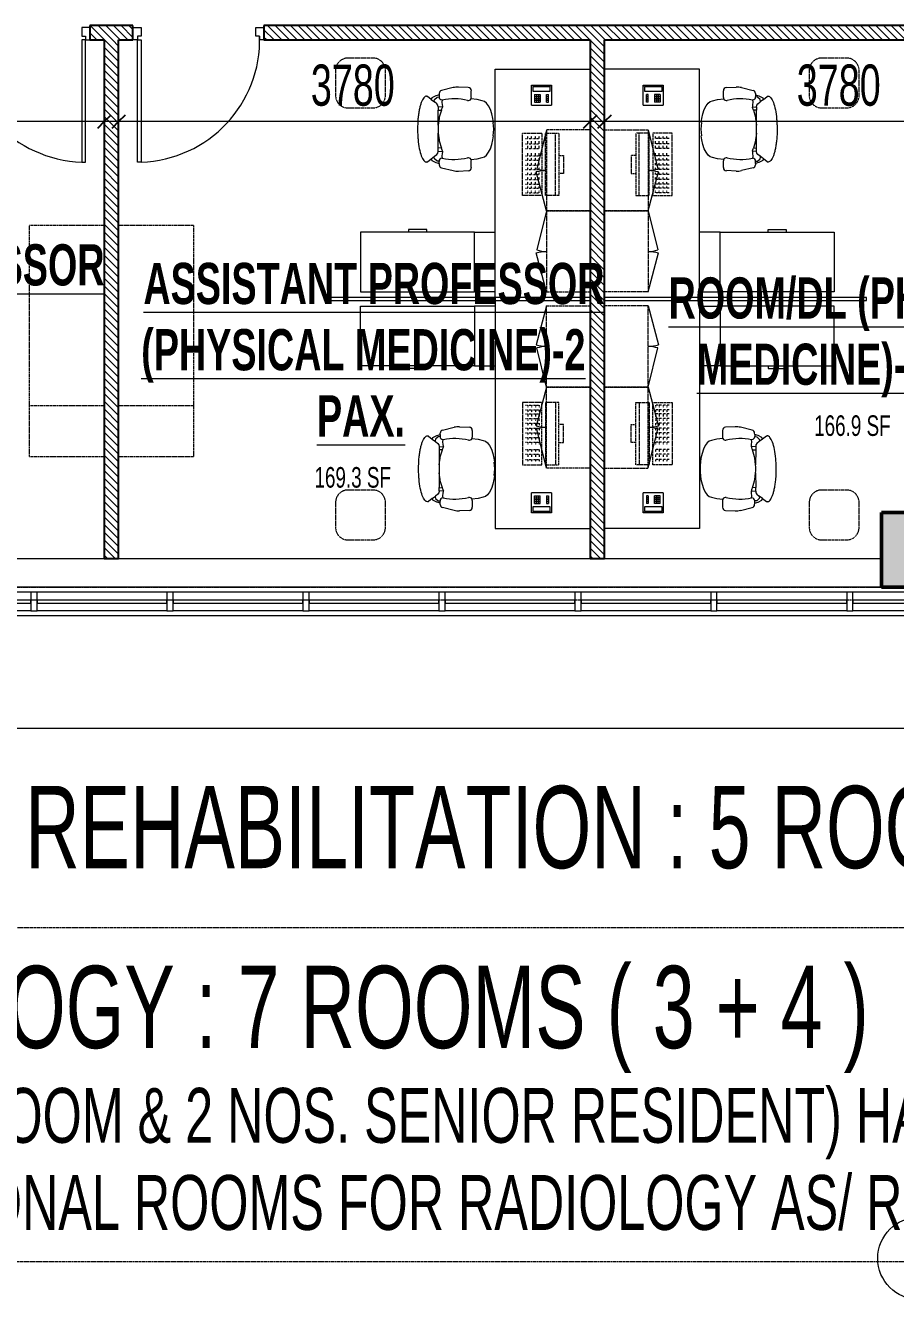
# Model space of a CAD drawing. Header units: millimetres. Extents: x -25222 to 91371, y -63339 to 20835.
# Drawn here: x 22573 to 29548, y -63101 to -52884 of the extents above; entities that cross this region are included whole.
import ezdxf

# ---------------------------------------------------------------- set-up
doc = ezdxf.new("R2010")
doc.units = ezdxf.units.MM
for name, pattern in [('Dash', [6.35, 3.175, -3.175]), ('Dash_2_', [6.35, 3.175, -3.175]), ('Grid Line', [22.225, 12.7, -3.175, 3.175, -3.175])]:
    doc.linetypes.add(name, pattern=pattern)
for name, color, linetype, lineweight in [('A-ANNO-DIMS', 211, 'Continuous', 9), ('A-ANNO-DIMS-110', 211, 'Continuous', 9), ('A-AREA-IDEN', 2, 'Continuous', 9), ('A-DETL-HDLN', 90, 'Dash_2_', 5), ('A-DOOR', 31, 'Continuous', 5), ('A-DOOR-FRAM', 31, 'Continuous', 5), ('A-GLAZ-CURT', 52, 'Continuous', 5), ('A-GLAZ-CWMG', 51, 'Continuous', 5), ('A-WALL', 113, 'Continuous', 5), ('A-WALL-PATT', 111, 'Continuous', 25), ('E-COMM', 2, 'Continuous', 5), ('G-ANNO-TEXT', 231, 'Continuous', 9), ('I-FURN', 30, 'Continuous', 5), ('Q-CASE', 31, 'Continuous', 5), ('Q-CASE-HDLN', 31, 'Dash_2_', 5), ('Q-SPCQ', 91, 'Continuous', 5), ('S-COLS', 52, 'Continuous', 5), ('S-GRID', 1, 'Continuous', 9), ('S-GRID-IDEN', 1, 'Continuous', 9)]:
    doc.layers.add(name, color=color, linetype=linetype, lineweight=lineweight)
doc.styles.add('Swis721 Cn BT_11', font='swissc.ttf', dxfattribs={"width": 0.8, "height": 440})
doc.styles.add('Swis721 Cn BT_3', font='swissc.ttf', dxfattribs={"width": 0.8, "height": 165})
doc.styles.add('Swis721 Cn BT_5', font='swissc.ttf', dxfattribs={"width": 0.8, "height": 660})
doc.styles.add('Swis721 Cn BT_9', font='swissc.ttf', dxfattribs={"width": 0.8, "height": 330})
doc.styles.add('Swis721 Cn BT_B', font='swisscb.ttf', dxfattribs={"width": 0.8, "height": 330})
doc.dimstyles.new('Diagonal_-3_mm_Swiss', dxfattribs={"dimscale": 304.8, "dimtxt": 333.106598, "dimasz": 0.360892, "dimexe": 0.360892, "dimexo": 0.541339, "dimgap": 0.072178, "dimtad": 1, "dimdec": 0, "dimzin": 0, "dimdsep": 46, "dimtxsty": 'Swis721 Cn BT_9', "dimblk1": 'OBLIQUE', "dimblk2": 'OBLIQUE', "dimsah": 1, "dimcen": 0.09, "dimdle": 0.541339, "dimazin": 0, "dimtfac": 1, "dimtdec": 4, "dimtix": 1, "dimtmove": 0, "dimatfit": 3, "dimfxl": 1, "dimtvp": 1, "dimtolj": 1, "dimtzin": 0, "dimarcsym": 2})
pattern_1 = [(315, (14219.89, -54691.457), (30.86945, 30.86945), [])]

# ---------------------------------------------------------------- blocks, each defined once
blk = doc.blocks.new('CUPBOARD_wall_mount_double_door_adj_shelves - FIJO-146 _waterproof_-3240679-4_ FOURTH FLOOR - GA PLAN')
at = {"layer": 'Q-CASE', "color": 53, "lineweight": 9}
for p, q in [((-280, 350), (33, 433)), ((370, 350), (57, 427))]:
    blk.add_line(p, q, dxfattribs=at)
for centre, radius, start, end in [((-282, 350), 325, 360, 14.7356), ((371, 336), 327, 163.7618, 177.5361)]:
    blk.add_arc(centre, radius, start, end, dxfattribs=at)
at = {"layer": 'Q-CASE-HDLN', "color": 53, "linetype": 'Dash', "lineweight": 9}
for p, q in [((370, 350), (-280, 350)), ((-280, 350), (-280, 0)), ((370, 0), (370, 350)), ((-280, 0), (370, 0))]:
    blk.add_line(p, q, dxfattribs=at)
blk = doc.blocks.new('HermanMiller_Seating_AE11_Aeron_WorkChair - Std Tlt Adj Arms FabPds Size A-408849-4_ FOURTH FLOOR - GA PLAN')
at = {"layer": 'I-FURN', "color": 53, "lineweight": 9}
for p, q in [((-4, 333), (-97, 311)), ((117, 333), (39, 337)), ((141, 255), (141, 308)), ((-180, 238), (-211, 261)), ((-175, 251), (-180, 238)), ((-180, 238), (-154, 218)), ((-144, 268), (-175, 251)), ((-156, 225), (-154, 238)), ((-154, 218), (-156, 225)), ((-154, 238), (-133, 256)), ((-135, 203), (-154, 218)), ((-133, 271), (-144, 268)), ((-117, 275), (-133, 271)), ((-133, 256), (-117, 258)), ((-116, 287), (-117, 275)), ((-117, 275), (-117, 258)), ((-92, 233), (-95, 220)), ((-95, 220), (-95, 217)), ((-95, 217), (-92, 196)), ((187, 238), (138, 243)), ((229, 228), (187, 238)), ((247, 222), (229, 228)), ((264, 208), (247, 222)), ((280, 186), (264, 208)), ((-126, 193), (-135, 203)), ((-125, 180), (-126, 193)), ((-125, 180), (-125, 151)), ((-91, 177), (-125, 180)), ((-125, 151), (-99, 153)), ((-124, 33), (-125, 151)), ((-99, 153), (-116, 95)), ((-92, 196), (-91, 183)), ((-91, 183), (-91, 177)), ((294, 158), (280, 186)), ((305, 124), (294, 158)), ((314, 86), (305, 124)), ((-117, 86), (-124, 33)), ((-116, 95), (-117, 86)), ((318, 54), (314, 86)), ((-125, -151), (-124, -33)), ((-124, -33), (-117, -86)), ((-117, -86), (-116, -95)), ((-116, -95), (-99, -153)), ((305, -124), (314, -86)), ((314, -86), (318, -54)), ((-154, -218), (-135, -203)), ((-135, -203), (-126, -193)), ((-126, -193), (-125, -180)), ((-125, -180), (-125, -151)), ((-99, -153), (-125, -151)), ((-125, -180), (-91, -177)), ((-92, -196), (-95, -217)), ((-91, -183), (-92, -196)), ((-91, -177), (-91, -183)), ((264, -208), (280, -186)), ((280, -186), (294, -158)), ((294, -158), (305, -124)), ((-211, -261), (-180, -238)), ((-180, -238), (-154, -218)), ((-180, -238), (-175, -251)), ((-175, -251), (-144, -268)), ((-156, -225), (-154, -218)), ((-154, -238), (-156, -225)), ((-133, -256), (-154, -238)), ((-144, -268), (-133, -271)), ((-117, -258), (-133, -256)), ((-133, -271), (-117, -275)), ((-117, -275), (-117, -258)), ((-117, -275), (-116, -287)), ((-95, -217), (-95, -220)), ((-95, -220), (-92, -233)), ((138, -243), (187, -238)), ((141, -308), (141, -255)), ((187, -238), (229, -228)), ((229, -228), (247, -222)), ((247, -222), (264, -208)), ((-97, -311), (-4, -333)), ((39, -337), (117, -333))]:
    blk.add_line(p, q, dxfattribs=at)
for centre, radius, start, end in [((-91, 286), 25.4, 103.3925, 178.698), ((31, 185), 152, 87.0643, 103.3925), ((116, 308), 25.4, 0, 87.0643), ((-218, 252), 11.4, 52.4809, 89.3775), ((-92, 259), 25.4, 181.636, 262.725), ((-92, 259), 25.4, 262.725, 269.798), ((2, -198), 441, 75.7341, 102.2737), ((117, 253), 23.8, 255.7341, 335.4422), ((116, 255), 25.4, 332.4862, 360), ((457, -25), 584, 159.7776, 162.2357), ((699, 0), 824, 177.709, 182.291), ((-111, 0), 432, 352.8004, 7.1996), ((457, 25), 584, 197.7643, 200.2224), ((-218, -252), 11.4, 270.6225, 307.5191), ((-92, -259), 25.4, 97.275, 178.364), ((-91, -286), 25.4, 181.302, 256.6075), ((-92, -259), 25.4, 90.202, 97.275), ((2, 198), 441, 257.7263, 284.2659), ((117, -253), 23.8, 24.5578, 104.2659), ((116, -255), 25.4, 360, 27.5138), ((31, -185), 152, 256.6075, 272.9357), ((116, -308), 25.4, 272.9357, 360)]:
    blk.add_arc(centre, radius, start, end, dxfattribs=at)
blk.add_open_spline([(-217, 264), (-221, 264), (-229, 262), (-240, 252), (-250, 236), (-260, 214), (-269, 187), (-276, 156), (-282, 120), (-288, 69), (-290, 14), (-289, -41), (-285, -95), (-277, -158), (-260, -217), (-243, -249), (-229, -262), (-221, -264), (-217, -264)], degree=3, knots=[0, 0, 0, 0, 0.05, 0.1, 0.15, 0.2, 0.25, 0.3, 0.35, 0.4, 0.5, 0.55, 0.6, 0.7, 0.8, 0.9, 0.95, 1, 1, 1, 1], dxfattribs=at)
blk = doc.blocks.new('COMPUTER_desktop - ITNE-007-373771-4_ FOURTH FLOOR - GA PLAN')
at = {"layer": 'Q-SPCQ', "color": 53, "linetype": 'Dash', "lineweight": 9}
for p, q in [((-500, 155), (0, 155)), ((-500, 0), (-500, 155)), ((-478, 131), (-478, 111)), ((-478, 111), (-458, 111)), ((-441, 131), (-441, 111)), ((-441, 111), (-421, 111)), ((-407, 131), (-407, 111)), ((-407, 111), (-387, 111)), ((-371, 131), (-371, 111)), ((-371, 111), (-351, 111)), ((-332, 131), (-332, 111)), ((-332, 111), (-312, 111)), ((-292, 131), (-292, 111)), ((-292, 111), (-272, 111)), ((-256, 131), (-256, 111)), ((-256, 111), (-236, 111)), ((-217, 131), (-217, 111)), ((-217, 111), (-197, 111)), ((-181, 131), (-181, 111)), ((-181, 111), (-161, 111)), ((-122, 131), (-122, 111)), ((-122, 111), (-102, 111)), ((-84, 131), (-84, 111)), ((-84, 111), (-64, 111)), ((-43, 131), (-43, 111)), ((-43, 111), (-23, 111)), ((0, 155), (0, 0)), ((0, 0), (-500, 0)), ((-478, 101), (-478, 81)), ((-478, 81), (-458, 81)), ((-478, 71), (-478, 51)), ((-478, 51), (-458, 51)), ((-478, 41), (-478, 21)), ((-478, 21), (-458, 21)), ((-441, 101), (-441, 81)), ((-441, 81), (-421, 81)), ((-441, 71), (-441, 51)), ((-441, 51), (-421, 51)), ((-441, 41), (-441, 21)), ((-441, 21), (-421, 21)), ((-407, 101), (-407, 81)), ((-407, 81), (-387, 81)), ((-407, 71), (-407, 51)), ((-407, 51), (-387, 51)), ((-407, 41), (-407, 21)), ((-407, 21), (-387, 21)), ((-371, 101), (-371, 81)), ((-371, 81), (-351, 81)), ((-371, 71), (-371, 51)), ((-371, 51), (-351, 51)), ((-371, 41), (-371, 21)), ((-371, 21), (-351, 21)), ((-332, 101), (-332, 81)), ((-332, 81), (-312, 81)), ((-332, 71), (-332, 51)), ((-332, 51), (-312, 51)), ((-332, 41), (-332, 21)), ((-332, 21), (-312, 21)), ((-292, 101), (-292, 81)), ((-292, 81), (-272, 81)), ((-292, 71), (-292, 51)), ((-292, 51), (-272, 51)), ((-292, 41), (-292, 21)), ((-292, 21), (-272, 21)), ((-256, 101), (-256, 81)), ((-256, 81), (-236, 81)), ((-256, 71), (-256, 51)), ((-256, 51), (-236, 51)), ((-256, 41), (-256, 21)), ((-256, 21), (-236, 21)), ((-217, 101), (-217, 81)), ((-217, 81), (-197, 81)), ((-217, 71), (-217, 51)), ((-217, 51), (-197, 51)), ((-217, 41), (-217, 21)), ((-217, 21), (-197, 21)), ((-181, 101), (-181, 81)), ((-181, 81), (-161, 81)), ((-181, 71), (-181, 51)), ((-181, 51), (-161, 51)), ((-181, 41), (-181, 21)), ((-181, 21), (-161, 21)), ((-122, 101), (-122, 81)), ((-122, 81), (-102, 81)), ((-122, 71), (-122, 51)), ((-122, 51), (-102, 51)), ((-122, 41), (-122, 21)), ((-122, 21), (-102, 21)), ((-84, 101), (-84, 81)), ((-84, 81), (-64, 81)), ((-84, 71), (-84, 51)), ((-84, 51), (-64, 51)), ((-84, 41), (-84, 21)), ((-84, 21), (-64, 21)), ((-43, 101), (-43, 81)), ((-43, 81), (-23, 81)), ((-43, 71), (-43, 51)), ((-43, 51), (-23, 51)), ((-43, 41), (-43, 21)), ((-43, 21), (-23, 21)), ((0, 0), (-500, 0)), ((-500, -138), (-500, -29)), ((-500, -29), (0, -29)), ((0, -29), (0, -138)), ((-500, -109), (0, -109)), ((0, -138), (-500, -138)), ((-323, -175), (-323, -138)), ((-179, -175), (-323, -175)), ((-179, -138), (-179, -175))]:
    blk.add_line(p, q, dxfattribs=at)
blk = doc.blocks.new('TELEPHONE_handset2 - ITNE-049-356145-4_ FOURTH FLOOR - GA PLAN')
at = {"layer": 'E-COMM', "color": 53, "lineweight": 9}
for p, q in [((-80, -80), (-80, 80)), ((-80, 80), (80, 80)), ((-70, 70), (70, 70)), ((-70, 70), (-70, 68)), ((70, 68), (-70, 68)), ((-70, 68), (-70, 33)), ((-70, 33), (70, 33)), ((-55, 5), (-10, 5)), ((-55, 5), (-55, -55)), ((-40, 5), (-40, -55)), ((-25, 5), (-25, -55)), ((-10, 5), (-10, -55)), ((40, 5), (55, 5)), ((40, -55), (40, 5)), ((55, -55), (55, 5)), ((70, 70), (70, 68)), ((70, 33), (70, 68)), ((80, 80), (80, -80)), ((-80, -80), (80, -80)), ((-55, -10), (-10, -10)), ((-55, -25), (-10, -25)), ((-55, -40), (-10, -40)), ((-55, -55), (-10, -55)), ((40, -10), (55, -10)), ((40, -25), (55, -25)), ((40, -40), (55, -40)), ((40, -55), (55, -55))]:
    blk.add_line(p, q, dxfattribs=at)
blk = doc.blocks.new('STOOL_adj_mobile - FQBS-052-373576-4_ FOURTH FLOOR - GA PLAN')
at = {"layer": 'I-FURN', "color": 53, "linetype": 'Dash', "lineweight": 9}
for p, q in [((-150, -90), (-350, -90)), ((-450, -190), (-450, -390)), ((-50, -390), (-50, -190)), ((-350, -490), (-150, -490))]:
    blk.add_line(p, q, dxfattribs=at)
for centre, start, end in [((-350, -190), 90, 180), ((-150, -190), 360, 90), ((-350, -390), 180, 270), ((-150, -390), 270, 0)]:
    blk.add_arc(centre, 100, start, end, dxfattribs=at)
blk = doc.blocks.new('Steelcase_Studio_HeightAdjustableDesk_SlimLeg - 72W-V86-4_ FOURTH FLOOR - GA PLAN')
at = {"layer": 'I-FURN', "color": 53, "lineweight": 9}
for p, q in [((0, 0), (0, 762)), ((1828.8, 0), (0, 0))]:
    blk.add_line(p, q, dxfattribs=at)
blk = doc.blocks.new('Steelcase - Currency Enhanced - Lateral File - 1H - 18_875D x 36W-V34-4_ FOURTH FLOOR - GA PLAN')
at = {"layer": 'I-FURN', "color": 53, "lineweight": 9}
for p, q in [((0, 479), (165, 479)), ((0, 0), (0, 479)), ((165, 0), (0, 0))]:
    blk.add_line(p, q, dxfattribs=at)
blk = doc.blocks.new('Steelcase - Currency Enhanced - Lateral File - 1H - 18_875D x 36W-V35-4_ FOURTH FLOOR - GA PLAN')
at = {"layer": 'I-FURN', "color": 53, "lineweight": 9}
for p, q in [((914, 0), (0, 0)), ((0, 0), (0, -479)), ((914, -479), (914, 0)), ((0, -479), (914, -479)), ((384, -479), (384, -499)), ((384, -499), (530, -499)), ((530, -499), (530, -479))]:
    blk.add_line(p, q, dxfattribs=at)
blk = doc.blocks.new('CUPBOARD_wall_mount_double_door_adj_shelves - FIJO-146 _waterproof_-3240680-4_ FOURTH FLOOR - GA PLAN')
at = {"layer": 'Q-CASE', "color": 53, "lineweight": 9}
for p, q in [((-280, -350), (33, -433)), ((370, -350), (57, -427))]:
    blk.add_line(p, q, dxfattribs=at)
for centre, radius, start, end in [((-282, -350), 325, 345.2644, 0), ((371, -336), 327, 182.4639, 196.2382)]:
    blk.add_arc(centre, radius, start, end, dxfattribs=at)
at = {"layer": 'Q-CASE-HDLN', "color": 53, "linetype": 'Dash', "lineweight": 9}
for p, q in [((-280, -350), (-280, 0)), ((-280, 0), (370, 0)), ((370, 0), (370, -350)), ((370, -350), (-280, -350))]:
    blk.add_line(p, q, dxfattribs=at)
blk = doc.blocks.new('HermanMiller_Seating_AE11_Aeron_WorkChair - Std Tlt Adj Arms FabPds Size A-438281-4_ FOURTH FLOOR - GA PLAN')
at = {"layer": 'I-FURN', "color": 53, "lineweight": 9}
for p, q in [((-97, 311), (-4, 333)), ((39, 337), (117, 333)), ((141, 308), (141, 255)), ((-211, 261), (-180, 238)), ((-180, 238), (-175, 251)), ((-180, 238), (-154, 218)), ((-175, 251), (-144, 268)), ((-154, 238), (-156, 225)), ((-156, 225), (-154, 218)), ((-133, 256), (-154, 238)), ((-154, 218), (-135, 203)), ((-144, 268), (-133, 271)), ((-133, 271), (-117, 275)), ((-117, 258), (-133, 256)), ((-117, 275), (-116, 287)), ((-117, 275), (-117, 258)), ((-95, 220), (-92, 233)), ((-95, 217), (-95, 220)), ((-92, 196), (-95, 217)), ((138, 243), (187, 238)), ((187, 238), (229, 228)), ((229, 228), (247, 222)), ((247, 222), (264, 208)), ((264, 208), (280, 186)), ((-135, 203), (-126, 193)), ((-126, 193), (-125, 180)), ((-125, 180), (-125, 151)), ((-125, 180), (-91, 177)), ((-99, 153), (-125, 151)), ((-125, 151), (-124, 33)), ((-116, 95), (-99, 153)), ((-91, 183), (-92, 196)), ((-91, 177), (-91, 183)), ((280, 186), (294, 158)), ((294, 158), (305, 124)), ((305, 124), (314, 86)), ((-124, 33), (-117, 86)), ((-117, 86), (-116, 95)), ((314, 86), (318, 54)), ((-124, -33), (-125, -151)), ((-117, -86), (-124, -33)), ((-116, -95), (-117, -86)), ((-99, -153), (-116, -95)), ((314, -86), (305, -124)), ((318, -54), (314, -86)), ((-135, -203), (-154, -218)), ((-126, -193), (-135, -203)), ((-125, -180), (-126, -193)), ((-125, -180), (-125, -151)), ((-125, -151), (-99, -153)), ((-91, -177), (-125, -180)), ((-95, -217), (-92, -196)), ((-92, -196), (-91, -183)), ((-91, -183), (-91, -177)), ((280, -186), (264, -208)), ((294, -158), (280, -186)), ((305, -124), (294, -158)), ((-180, -238), (-211, -261)), ((-180, -238), (-154, -218)), ((-175, -251), (-180, -238)), ((-144, -268), (-175, -251)), ((-154, -218), (-156, -225)), ((-156, -225), (-154, -238)), ((-154, -238), (-133, -256)), ((-133, -271), (-144, -268)), ((-133, -256), (-117, -258)), ((-117, -275), (-133, -271)), ((-117, -275), (-117, -258)), ((-116, -287), (-117, -275)), ((-95, -220), (-95, -217)), ((-92, -233), (-95, -220)), ((187, -238), (138, -243)), ((141, -255), (141, -308)), ((229, -228), (187, -238)), ((247, -222), (229, -228)), ((264, -208), (247, -222)), ((-4, -333), (-97, -311)), ((117, -333), (39, -337))]:
    blk.add_line(p, q, dxfattribs=at)
for centre, radius, start, end in [((-91, 286), 25.4, 103.3925, 178.698), ((31, 185), 152, 87.0643, 103.3925), ((116, 308), 25.4, 0, 87.0643), ((-218, 252), 11.4, 52.4809, 89.3775), ((-92, 259), 25.4, 181.636, 262.725), ((-92, 259), 25.4, 262.725, 269.798), ((2, -198), 441, 75.7341, 102.2737), ((117, 253), 23.8, 255.7341, 335.4422), ((116, 255), 25.4, 332.4862, 0), ((457, -25), 584, 159.7776, 162.2357), ((699, 0), 824, 177.709, 182.291), ((-111, 0), 432, 352.8004, 7.1996), ((457, 25), 584, 197.7643, 200.2224), ((-218, -252), 11.4, 270.6225, 307.5191), ((-92, -259), 25.4, 97.275, 178.364), ((-91, -286), 25.4, 181.302, 256.6075), ((-92, -259), 25.4, 90.202, 97.275), ((2, 198), 441, 257.7263, 284.2659), ((117, -253), 23.8, 24.5578, 104.2659), ((116, -255), 25.4, 0, 27.5138), ((31, -185), 152, 256.6075, 272.9357), ((116, -308), 25.4, 272.9357, 0)]:
    blk.add_arc(centre, radius, start, end, dxfattribs=at)
blk.add_open_spline([(-217, -264), (-221, -264), (-229, -262), (-243, -249), (-260, -217), (-277, -158), (-285, -95), (-289, -41), (-290, 14), (-288, 69), (-282, 120), (-276, 156), (-269, 187), (-260, 214), (-250, 236), (-240, 252), (-229, 262), (-221, 264), (-217, 264)], degree=3, knots=[-1, -1, -1, -1, -0.95, -0.9, -0.8, -0.7, -0.6, -0.55, -0.5, -0.4, -0.35, -0.3, -0.25, -0.2, -0.15, -0.1, -0.05, 0, 0, 0, 0], dxfattribs=at)
blk = doc.blocks.new('COMPUTER_desktop - ITNE-007-356155-4_ FOURTH FLOOR - GA PLAN')
at = {"layer": 'Q-SPCQ', "color": 53, "linetype": 'Dash', "lineweight": 9}
for p, q in [((-500, 138), (-500, 29)), ((0, 138), (-500, 138)), ((-500, 109), (0, 109)), ((-323, 175), (-323, 138)), ((-179, 175), (-323, 175)), ((-179, 138), (-179, 175)), ((0, 29), (0, 138)), ((-500, 29), (0, 29)), ((0, 0), (-500, 0)), ((-500, 0), (-500, -155)), ((0, 0), (-500, 0)), ((0, -155), (0, 0)), ((-478, -41), (-478, -21)), ((-478, -21), (-458, -21)), ((-478, -71), (-478, -51)), ((-478, -51), (-458, -51)), ((-478, -101), (-478, -81)), ((-478, -81), (-458, -81)), ((-441, -41), (-441, -21)), ((-441, -21), (-421, -21)), ((-441, -71), (-441, -51)), ((-441, -51), (-421, -51)), ((-441, -101), (-441, -81)), ((-441, -81), (-421, -81)), ((-407, -41), (-407, -21)), ((-407, -21), (-387, -21)), ((-407, -71), (-407, -51)), ((-407, -51), (-387, -51)), ((-407, -101), (-407, -81)), ((-407, -81), (-387, -81)), ((-371, -41), (-371, -21)), ((-371, -21), (-351, -21)), ((-371, -71), (-371, -51)), ((-371, -51), (-351, -51)), ((-371, -101), (-371, -81)), ((-371, -81), (-351, -81)), ((-332, -41), (-332, -21)), ((-332, -21), (-312, -21)), ((-332, -71), (-332, -51)), ((-332, -51), (-312, -51)), ((-332, -101), (-332, -81)), ((-332, -81), (-312, -81)), ((-292, -41), (-292, -21)), ((-292, -21), (-272, -21)), ((-292, -71), (-292, -51)), ((-292, -51), (-272, -51)), ((-292, -101), (-292, -81)), ((-292, -81), (-272, -81)), ((-256, -41), (-256, -21)), ((-256, -21), (-236, -21)), ((-256, -71), (-256, -51)), ((-256, -51), (-236, -51)), ((-256, -101), (-256, -81)), ((-256, -81), (-236, -81)), ((-217, -41), (-217, -21)), ((-217, -21), (-197, -21)), ((-217, -71), (-217, -51)), ((-217, -51), (-197, -51)), ((-217, -101), (-217, -81)), ((-217, -81), (-197, -81)), ((-181, -41), (-181, -21)), ((-181, -21), (-161, -21)), ((-181, -71), (-181, -51)), ((-181, -51), (-161, -51)), ((-181, -101), (-181, -81)), ((-181, -81), (-161, -81)), ((-122, -41), (-122, -21)), ((-122, -21), (-102, -21)), ((-122, -71), (-122, -51)), ((-122, -51), (-102, -51)), ((-122, -101), (-122, -81)), ((-122, -81), (-102, -81)), ((-84, -41), (-84, -21)), ((-84, -21), (-64, -21)), ((-84, -71), (-84, -51)), ((-84, -51), (-64, -51)), ((-84, -101), (-84, -81)), ((-84, -81), (-64, -81)), ((-43, -41), (-43, -21)), ((-43, -21), (-23, -21)), ((-43, -71), (-43, -51)), ((-43, -51), (-23, -51)), ((-43, -101), (-43, -81)), ((-43, -81), (-23, -81)), ((-500, -155), (0, -155)), ((-478, -131), (-478, -111)), ((-478, -111), (-458, -111)), ((-441, -131), (-441, -111)), ((-441, -111), (-421, -111)), ((-407, -131), (-407, -111)), ((-407, -111), (-387, -111)), ((-371, -131), (-371, -111)), ((-371, -111), (-351, -111)), ((-332, -131), (-332, -111)), ((-332, -111), (-312, -111)), ((-292, -131), (-292, -111)), ((-292, -111), (-272, -111)), ((-256, -131), (-256, -111)), ((-256, -111), (-236, -111)), ((-217, -131), (-217, -111)), ((-217, -111), (-197, -111)), ((-181, -131), (-181, -111)), ((-181, -111), (-161, -111)), ((-122, -131), (-122, -111)), ((-122, -111), (-102, -111)), ((-84, -131), (-84, -111)), ((-84, -111), (-64, -111)), ((-43, -131), (-43, -111)), ((-43, -111), (-23, -111))]:
    blk.add_line(p, q, dxfattribs=at)
blk = doc.blocks.new('TELEPHONE_handset2 - ITNE-049-373772-4_ FOURTH FLOOR - GA PLAN')
at = {"layer": 'E-COMM', "color": 53, "lineweight": 9}
for p, q in [((-80, -80), (-80, 80)), ((80, 80), (-80, 80)), ((-55, 55), (-10, 55)), ((-55, -5), (-55, 55)), ((-55, 40), (-10, 40)), ((-55, 25), (-10, 25)), ((-55, 10), (-10, 10)), ((-40, -5), (-40, 55)), ((-25, -5), (-25, 55)), ((-10, -5), (-10, 55)), ((40, 55), (55, 55)), ((40, 55), (40, -5)), ((40, 40), (55, 40)), ((40, 25), (55, 25)), ((40, 10), (55, 10)), ((55, 55), (55, -5)), ((80, 80), (80, -80)), ((80, -80), (-80, -80)), ((-70, -33), (-70, -68)), ((70, -33), (-70, -33)), ((-70, -68), (70, -68)), ((-70, -68), (-70, -70)), ((70, -70), (-70, -70)), ((-55, -5), (-10, -5)), ((40, -5), (55, -5)), ((70, -68), (70, -33)), ((70, -68), (70, -70))]:
    blk.add_line(p, q, dxfattribs=at)
blk = doc.blocks.new('STOOL_adj_mobile - FQBS-052-356158-4_ FOURTH FLOOR - GA PLAN')
at = {"layer": 'I-FURN', "color": 53, "linetype": 'Dash', "lineweight": 9}
for p, q in [((-150, 490), (-350, 490)), ((-450, 390), (-450, 190)), ((-50, 190), (-50, 390)), ((-350, 90), (-150, 90))]:
    blk.add_line(p, q, dxfattribs=at)
for centre, start, end in [((-350, 390), 90, 180), ((-150, 390), 360, 90), ((-350, 190), 180, 270), ((-150, 190), 270, 360)]:
    blk.add_arc(centre, 100, start, end, dxfattribs=at)
blk = doc.blocks.new('Steelcase_Studio_HeightAdjustableDesk_SlimLeg - 72W-V87-4_ FOURTH FLOOR - GA PLAN')
at = {"layer": 'I-FURN', "color": 53, "lineweight": 9}
for p, q in [((1828.8, 0), (0, 0)), ((0, 0), (0, -762))]:
    blk.add_line(p, q, dxfattribs=at)
blk = doc.blocks.new('Steelcase - Currency Enhanced - Lateral File - 1H - 18_875D x 36W-1866441-4_ FOURTH FLOOR - GA PLAN')
at = {"layer": 'I-FURN', "color": 53, "lineweight": 9}
for p, q in [((165, 0), (0, 0)), ((0, 0), (0, -479)), ((0, -479), (165, -479))]:
    blk.add_line(p, q, dxfattribs=at)
blk = doc.blocks.new('Steelcase - Currency Enhanced - Lateral File - 1H - 18_875D x 36W-1866442-4_ FOURTH FLOOR - GA PLAN')
at = {"layer": 'I-FURN', "color": 53, "lineweight": 9}
for p, q in [((0, 479), (914, 479)), ((0, 0), (0, 479)), ((384, 499), (530, 499)), ((384, 479), (384, 499)), ((530, 499), (530, 479)), ((914, 479), (914, 0)), ((914, 0), (0, 0))]:
    blk.add_line(p, q, dxfattribs=at)
blk = doc.blocks.new('System Panel - Glazed-2780856-4_ FOURTH FLOOR - GA PLAN')
at = {"layer": 'A-GLAZ-CURT', "color": 10, "lineweight": 9}
for p, q in [((1050, 44.45), (-1050, 44.45)), ((-1050, 44.45), (-1050, 19.05)), ((-1050, 19.05), (1050, 19.05)), ((1050, 19.05), (1050, 44.45))]:
    blk.add_line(p, q, dxfattribs=at)
blk = doc.blocks.new('System Panel - Glazed-2781100-4_ FOURTH FLOOR - GA PLAN')
at = {"layer": 'A-GLAZ-CURT', "color": 10, "lineweight": 9}
for p, q in [((1050, -19.05), (-1050, -19.05)), ((-1050, -19.05), (-1050, -44.45)), ((-1050, -44.45), (1050, -44.45)), ((1050, -44.45), (1050, -19.05))]:
    blk.add_line(p, q, dxfattribs=at)
blk = doc.blocks.new('COUCH_examination_mobile2 - MMBE-023-373574-4_ FOURTH FLOOR - GA PLAN')
at = {"layer": 'I-FURN', "color": 53, "linetype": 'Dash', "lineweight": 9}
for p, q in [((100, 1310), (-500, 1310)), ((100, 1310), (100, 1260)), ((100, 1260), (100, -90)), ((100, -90), (100, -135)), ((100, -134), (-500, -134)), ((100, -134), (100, -153)), ((100, -153), (100, -435)), ((100, -435), (100, -501)), ((100, -501), (100, -540)), ((-500, -540), (100, -540))]:
    blk.add_line(p, q, dxfattribs=at)
blk = doc.blocks.new('COUCH_examination_mobile2 - MMBE-023-V32-4_ FOURTH FLOOR - GA PLAN')
at = {"layer": 'I-FURN', "color": 53, "linetype": 'Dash', "lineweight": 9}
for p, q in [((100, 540), (-500, 540)), ((100, 540), (100, 501)), ((100, 501), (100, 435)), ((100, 435), (100, 153)), ((-500, 134), (100, 134)), ((100, 153), (100, 134)), ((100, 135), (100, 90)), ((100, 90), (100, -1260)), ((-500, -1310), (100, -1310)), ((100, -1260), (100, -1310))]:
    blk.add_line(p, q, dxfattribs=at)
blk = doc.blocks.new('MM-HOSPITAL A_B BLOCK 2022_05_19_Interiors_rvt-1-4_ FOURTH FLOOR - GA PLAN')
at = {"color": 53, "lineweight": 9}
for name, p, rotation in [('STOOL_adj_mobile - FQBS-052-373576-4_ FOURTH FLOOR - GA PLAN', (25009, -53635), 180), ('Steelcase_Studio_HeightAdjustableDesk_SlimLeg - 72W-V86-4_ FOURTH FLOOR - GA PLAN', (26338, -53235), 269.9999999999995), ('Steelcase_Studio_HeightAdjustableDesk_SlimLeg - 72W-V87-4_ FOURTH FLOOR - GA PLAN', (27977, -53235), 270.0000000000002), ('TELEPHONE_handset2 - ITNE-049-373772-4_ FOURTH FLOOR - GA PLAN', (27606, -53443), 180), ('HermanMiller_Seating_AE11_Aeron_WorkChair - Std Tlt Adj Arms FabPds Size A-438281-4_ FOURTH FLOOR - GA PLAN', (28309, -53715), 180), ('CUPBOARD_wall_mount_double_door_adj_shelves - FIJO-146 _waterproof_-3240679-4_ FOURTH FLOOR - GA PLAN', (27100, -54091), 90.0000000000001), ('CUPBOARD_wall_mount_double_door_adj_shelves - FIJO-146 _waterproof_-3240680-4_ FOURTH FLOOR - GA PLAN', (27215, -54091), 89.99999999999972), ('COMPUTER_desktop - ITNE-007-373771-4_ FOURTH FLOOR - GA PLAN', (26712, -53748), 89.99999999999878), ('COMPUTER_desktop - ITNE-007-356155-4_ FOURTH FLOOR - GA PLAN', (27603, -53748), 90.00000000000105), ('CUPBOARD_wall_mount_double_door_adj_shelves - FIJO-146 _waterproof_-3240679-4_ FOURTH FLOOR - GA PLAN', (27100, -54741), 90.0000000000001), ('CUPBOARD_wall_mount_double_door_adj_shelves - FIJO-146 _waterproof_-3240680-4_ FOURTH FLOOR - GA PLAN', (27215, -54741), 89.99999999999972), ('COUCH_examination_mobile2 - MMBE-023-V32-4_ FOURTH FLOOR - GA PLAN', (22705, -55799), 180), ('Steelcase - Currency Enhanced - Lateral File - 1H - 18_875D x 36W-V35-4_ FOURTH FLOOR - GA PLAN', (26174, -55019), 180), ('Steelcase - Currency Enhanced - Lateral File - 1H - 18_875D x 36W-1866441-4_ FOURTH FLOOR - GA PLAN', (28142, -55019), 180), ('System Panel - Glazed-2781100-4_ FOURTH FLOOR - GA PLAN', (26050, -55109), 180), ('Steelcase - Currency Enhanced - Lateral File - 1H - 18_875D x 36W-1866442-4_ FOURTH FLOOR - GA PLAN', (26174, -55135), 180), ('Steelcase_Studio_HeightAdjustableDesk_SlimLeg - 72W-V87-4_ FOURTH FLOOR - GA PLAN', (26338, -56918), 89.99999999999847), ('CUPBOARD_wall_mount_double_door_adj_shelves - FIJO-146 _waterproof_-3240680-4_ FOURTH FLOOR - GA PLAN', (27100, -55413), 269.999999999998), ('Steelcase_Studio_HeightAdjustableDesk_SlimLeg - 72W-V86-4_ FOURTH FLOOR - GA PLAN', (27977, -56918), 90.00000000000136), ('CUPBOARD_wall_mount_double_door_adj_shelves - FIJO-146 _waterproof_-3240679-4_ FOURTH FLOOR - GA PLAN', (27215, -55413), 270.0000000000019), ('Steelcase - Currency Enhanced - Lateral File - 1H - 18_875D x 36W-V34-4_ FOURTH FLOOR - GA PLAN', (28142, -55135), 180), ('CUPBOARD_wall_mount_double_door_adj_shelves - FIJO-146 _waterproof_-3240680-4_ FOURTH FLOOR - GA PLAN', (27100, -56063), 269.999999999998), ('CUPBOARD_wall_mount_double_door_adj_shelves - FIJO-146 _waterproof_-3240679-4_ FOURTH FLOOR - GA PLAN', (27215, -56063), 270.0000000000019), ('COMPUTER_desktop - ITNE-007-356155-4_ FOURTH FLOOR - GA PLAN', (26712, -56406), 269.9999999999993), ('COMPUTER_desktop - ITNE-007-373771-4_ FOURTH FLOOR - GA PLAN', (27603, -56406), 270.0000000000006), ('HermanMiller_Seating_AE11_Aeron_WorkChair - Std Tlt Adj Arms FabPds Size A-408849-4_ FOURTH FLOOR - GA PLAN', (28302, -56439), 180), ('STOOL_adj_mobile - FQBS-052-356158-4_ FOURTH FLOOR - GA PLAN', (25009, -56519), 180), ('TELEPHONE_handset2 - ITNE-049-356145-4_ FOURTH FLOOR - GA PLAN', (27606, -56711), 180)]:
    blk.add_blockref(name, p, dxfattribs=dict(at, rotation=rotation))
for name, p in [('STOOL_adj_mobile - FQBS-052-356158-4_ FOURTH FLOOR - GA PLAN', (29306, -53635)), ('HermanMiller_Seating_AE11_Aeron_WorkChair - Std Tlt Adj Arms FabPds Size A-408849-4_ FOURTH FLOOR - GA PLAN', (26006, -53715)), ('TELEPHONE_handset2 - ITNE-049-356145-4_ FOURTH FLOOR - GA PLAN', (26710, -53443)), ('COUCH_examination_mobile2 - MMBE-023-373574-4_ FOURTH FLOOR - GA PLAN', (23820, -55799)), ('Steelcase - Currency Enhanced - Lateral File - 1H - 18_875D x 36W-V34-4_ FOURTH FLOOR - GA PLAN', (26174, -55019)), ('Steelcase - Currency Enhanced - Lateral File - 1H - 18_875D x 36W-1866442-4_ FOURTH FLOOR - GA PLAN', (28142, -55019)), ('System Panel - Glazed-2780856-4_ FOURTH FLOOR - GA PLAN', (28265, -55109)), ('Steelcase - Currency Enhanced - Lateral File - 1H - 18_875D x 36W-1866441-4_ FOURTH FLOOR - GA PLAN', (26174, -55135)), ('Steelcase - Currency Enhanced - Lateral File - 1H - 18_875D x 36W-V35-4_ FOURTH FLOOR - GA PLAN', (28142, -55135)), ('HermanMiller_Seating_AE11_Aeron_WorkChair - Std Tlt Adj Arms FabPds Size A-438281-4_ FOURTH FLOOR - GA PLAN', (26014, -56439)), ('TELEPHONE_handset2 - ITNE-049-373772-4_ FOURTH FLOOR - GA PLAN', (26710, -56711)), ('STOOL_adj_mobile - FQBS-052-373576-4_ FOURTH FLOOR - GA PLAN', (29306, -56519))]:
    blk.add_blockref(name, p, dxfattribs=at)
blk = doc.blocks.new('DC_SglFl-W-Int - D _1_05-7333344-4_ FOURTH FLOOR - GA PLAN')
at = {"layer": 'A-DOOR'}
for p, q in [((460, 57.5), (460, 1037.5)), ((460, 1037.5), (490, 1037.5)), ((490, 1037.5), (490, 57.5)), ((490, 57.5), (460, 57.5))]:
    blk.add_line(p, q, dxfattribs=at)
blk.add_arc((490, 57.5), 980.5, 91.7534, 181.7534, dxfattribs=at)
at = {"layer": 'A-DOOR-FRAM'}
for p, q in [((-525, -42.5), (-525, 57.5)), ((-525, 57.5), (-490, 57.5)), ((-490, 27.5), (-490, 57.5)), ((-490, 27.5), (-460, 27.5)), ((-460, 27.5), (-460, -42.5)), ((460, 27.5), (490, 27.5)), ((460, -42.5), (460, 27.5)), ((490, 57.5), (525, 57.5)), ((490, 27.5), (490, 57.5)), ((525, 57.5), (525, -42.5)), ((-460, -42.5), (-525, -42.5)), ((525, -42.5), (460, -42.5))]:
    blk.add_line(p, q, dxfattribs=at)
blk = doc.blocks.new('DC_SglFl-W-Int - D _1_05-7333192-4_ FOURTH FLOOR - GA PLAN')
at = {"layer": 'A-DOOR'}
for p, q in [((460, -57.5), (460, -1037.5)), ((490, -57.5), (460, -57.5)), ((490, -1037.5), (490, -57.5)), ((460, -1037.5), (490, -1037.5))]:
    blk.add_line(p, q, dxfattribs=at)
blk.add_arc((490, -57.5), 980.5, 178.2466, 268.2466, dxfattribs=at)
at = {"layer": 'A-DOOR-FRAM'}
for p, q in [((-525, 42.5), (-525, -57.5)), ((-460, 42.5), (-525, 42.5)), ((-460, -27.5), (-460, 42.5)), ((460, 42.5), (460, -27.5)), ((525, 42.5), (460, 42.5)), ((525, -57.5), (525, 42.5)), ((-525, -57.5), (-490, -57.5)), ((-490, -27.5), (-460, -27.5)), ((-490, -27.5), (-490, -57.5)), ((460, -27.5), (490, -27.5)), ((490, -27.5), (490, -57.5)), ((490, -57.5), (525, -57.5))]:
    blk.add_line(p, q, dxfattribs=at)
blk = doc.blocks.new('System Panel - Glazed-11328794-4_ FOURTH FLOOR - GA PLAN')
at = {"layer": 'A-GLAZ-CURT'}
for p, q in [((520, 12.5), (-520, 12.5)), ((-520, 12.5), (-520, -12.5)), ((520, -12.5), (520, 12.5)), ((-520, -12.5), (520, -12.5))]:
    blk.add_line(p, q, dxfattribs=at)
blk = doc.blocks.new('Rectangular Mullion - 50 x 150mm-9824124-4_ FOURTH FLOOR - GA PLAN')
at = {"layer": 'A-GLAZ-CWMG'}
for p, q in [((7708, 14801), (8748, 14801)), ((7708, 14651), (8748, 14651))]:
    blk.add_line(p, q, dxfattribs=at)
blk = doc.blocks.new('Rectangular Mullion - 50 x 150mm-11328792-4_ FOURTH FLOOR - GA PLAN')
at = {"layer": 'A-GLAZ-CWMG'}
for p, q in [((-25, 75), (25, 75)), ((-25, -75), (-25, 75)), ((25, 75), (25, -75)), ((25, -75), (-25, -75))]:
    blk.add_line(p, q, dxfattribs=at)
blk = doc.blocks.new('Walls 7 - Walls 4-11305199-4_ FOURTH FLOOR - GA PLAN')
at = {"layer": 'A-WALL'}
for p, q in [((58519, 18925), (58519, 43795)), ((57619, 43295), (57619, 19425))]:
    blk.add_line(p, q, dxfattribs=at)
blk = doc.blocks.new('Grid - M_Grid Head - Circle 2-3337206-4_ FOURTH FLOOR - GA PLAN')
at = {"layer": 'S-GRID-IDEN'}
blk.add_circle((0, 0), 3, dxfattribs=at)
blk = doc.blocks.new('DIMBLOCK139-4_ FOURTH FLOOR - GA PLAN')
at = {"layer": 'A-ANNO-DIMS-110', "transparency": 16777216}
for p, q in [((19425, -53568), (19425, -53765)), ((19425, -53655), (19425, -53568)), ((23205, -53568), (23205, -53765)), ((23205, -53655), (23205, -53568)), ((23370, -53655), (19260, -53655))]:
    blk.add_line(p, q, dxfattribs=at)
at = {"layer": 'A-ANNO-DIMS-110', "lineweight": 25, "transparency": 16777216}
for p, q in [((19425, -53655), (19480, -53600)), ((23205, -53655), (23260, -53600)), ((19425, -53655), (19370, -53710)), ((23205, -53655), (23150, -53710))]:
    blk.add_line(p, q, dxfattribs=at)
at = {"layer": 'A-ANNO-DIMS-110', "color": 0, "transparency": 16777216, "insert": (20966, -53197), "char_height": 330, "width": 837.53, "attachment_point": 1, "line_spacing_factor": 0.961347, "style": 'Swis721 Cn BT_9'}
blk.add_mtext('3780', dxfattribs=at)
blk = doc.blocks.new('_Oblique')
at = {"color": 0, "linetype": 'ByBlock', "lineweight": -2}
blk.add_line((-0.5, -0.5), (0.5, 0.5), dxfattribs=at)
blk = doc.blocks.new('DIMBLOCK140-4_ FOURTH FLOOR - GA PLAN')
at = {"layer": 'A-ANNO-DIMS-110', "transparency": 16777216}
for p, q in [((23320, -53568), (23320, -53765)), ((23320, -53655), (23320, -53568)), ((27100, -53568), (27100, -53765)), ((27100, -53655), (27100, -53568)), ((27265, -53655), (23155, -53655))]:
    blk.add_line(p, q, dxfattribs=at)
at = {"layer": 'A-ANNO-DIMS-110', "lineweight": 25, "transparency": 16777216}
for p, q in [((23320, -53655), (23375, -53600)), ((27100, -53655), (27155, -53600)), ((23320, -53655), (23265, -53710)), ((27100, -53655), (27045, -53710))]:
    blk.add_line(p, q, dxfattribs=at)
at = {"layer": 'A-ANNO-DIMS-110', "color": 0, "transparency": 16777216, "insert": (24861, -53197), "char_height": 330, "width": 837.53, "attachment_point": 1, "line_spacing_factor": 0.961347, "style": 'Swis721 Cn BT_9'}
blk.add_mtext('3780', dxfattribs=at)
blk = doc.blocks.new('DIMBLOCK141-4_ FOURTH FLOOR - GA PLAN')
at = {"layer": 'A-ANNO-DIMS-110', "transparency": 16777216}
for p, q in [((27215, -53568), (27215, -53765)), ((27215, -53655), (27215, -53568)), ((30995, -53568), (30995, -53765)), ((30995, -53655), (30995, -53568)), ((31160, -53655), (27050, -53655))]:
    blk.add_line(p, q, dxfattribs=at)
at = {"layer": 'A-ANNO-DIMS-110', "lineweight": 25, "transparency": 16777216}
for p, q in [((27215, -53655), (27270, -53600)), ((30995, -53655), (31050, -53600)), ((27215, -53655), (27160, -53710)), ((30995, -53655), (30940, -53710))]:
    blk.add_line(p, q, dxfattribs=at)
at = {"layer": 'A-ANNO-DIMS-110', "color": 0, "transparency": 16777216, "insert": (28756, -53197), "char_height": 330, "width": 837.53, "attachment_point": 1, "line_spacing_factor": 0.961347, "style": 'Swis721 Cn BT_9'}
blk.add_mtext('3780', dxfattribs=at)

msp = doc.modelspace()

# ---------------------------------------------------------------- hatches: boundary and pattern name
at = {"layer": 'A-WALL-PATT', "lineweight": 5}
h = msp.add_hatch(dxfattribs=at)
h.set_pattern_fill('FP_1', color=9, style=0, pattern_type=2)
h.set_pattern_definition(pattern_1)
h.paths.add_polyline_path([(23205.1, -52998.7), (23435.1, -52998.7), (23435.1, -52883.7), (23090.1, -52883.7), (23090.1, -52998.7)], flags=0)
h.paths.add_polyline_path([(30880.1, -52998.7), (31225.1, -52998.7), (31225.1, -52883.7), (30880.1, -52883.7)], flags=0)
h.paths.add_polyline_path([(12921, -52998.7), (14250.1, -52998.7), (14250.1, -52883.7), (10860.1, -52883.7), (10860.1, -52998.5), (12549, -52998.7)], flags=0)
h.paths.add_polyline_path([(34039.2, -52998.7), (35035.1, -52998.7), (35035.1, -52883.7), (32275.1, -52883.7), (32275.1, -52998.7), (33580.1, -52998.7)], flags=0)
h.paths.add_polyline_path([(15300.1, -52998.7), (15645.1, -52998.7), (15645.1, -52883.7), (15300.1, -52883.7)], flags=0)
h.paths.add_polyline_path([(28989.2, -52998.7), (29830.1, -52998.7), (29830.1, -52883.7), (24485.1, -52883.7), (24485.1, -52998.7), (28530.1, -52998.7)], flags=0)
h.paths.add_polyline_path([(19310.1, -52998.7), (22040.1, -52998.7), (22040.1, -52883.7), (16695.1, -52883.7), (16695.1, -52998.7), (18889.2, -52998.7)], flags=0)
h = msp.add_hatch(dxfattribs=at)
h.set_pattern_fill('FP_1', color=9, style=0, pattern_type=2)
h.set_pattern_definition(pattern_1)
h.paths.add_polyline_path([(23205.1, -57158.7), (23320.1, -57158.7), (23320.1, -52998.7), (23205.1, -52998.7), (23205.1, -56762.9)], flags=0)
h = msp.add_hatch(dxfattribs=at)
h.set_pattern_fill('FP_1', color=9, style=0, pattern_type=2)
h.set_pattern_definition(pattern_1)
h.paths.add_polyline_path([(27100.1, -57158.7), (27215.1, -57158.7), (27215.1, -52998.7), (27100.1, -52998.7), (27100.1, -56762.9)], flags=0)
at = {"layer": 'S-COLS'}
msp.add_hatch(color=8, dxfattribs=at).paths.add_polyline_path([(29907.4, -57388.7), (30035.1, -57388.7), (30035.1, -56788.7), (29435.1, -56788.7), (29435.1, -57388.7)], flags=0)

# ---------------------------------------------------------------- linework, layer by layer
at = {"layer": 'A-DETL-HDLN'}
for p, q in [((30995.1, -60118.7), (-20964.9, -60118.7)), ((9405.5, -62795.2), (35940.5, -62795.2))]:
    msp.add_line(p, q, dxfattribs=at)
at = {"layer": 'A-WALL', "lineweight": 25}
for p, q in [((23435.1, -52883.7), (23090.1, -52883.7)), ((23090.1, -52883.7), (23090.1, -52998.7)), ((23435.1, -52998.7), (23435.1, -52883.7)), ((29830.1, -52883.7), (24485.1, -52883.7)), ((24485.1, -52883.7), (24485.1, -52998.7)), ((23090.1, -52998.7), (23205.1, -52998.7)), ((23205.1, -52998.7), (23205.1, -57158.7)), ((23320.1, -57158.7), (23320.1, -52998.7)), ((23320.1, -52998.7), (23435.1, -52998.7)), ((24485.1, -52998.7), (27100.1, -52998.7)), ((27100.1, -52998.7), (27100.1, -57158.7)), ((27215.1, -57158.7), (27215.1, -52998.7)), ((27215.1, -52998.7), (29830.1, -52998.7)), ((23205.1, -57158.7), (23320.1, -57158.7)), ((27100.1, -57158.7), (27215.1, -57158.7))]:
    msp.add_line(p, q, dxfattribs=at)
at = {"layer": 'A-WALL'}
for p, q in [((22220.1, -57158.7), (23205.1, -57158.7)), ((23320.1, -57158.7), (27100.1, -57158.7)), ((27215.1, -57158.7), (29435.1, -57158.7)), ((29435.1, -57388.7), (22220.1, -57388.7))]:
    msp.add_line(p, q, dxfattribs=at)
at = {"layer": 'S-COLS', "color": 250, "lineweight": 50}
for p, q in [((30035.1, -56788.7), (29435.1, -56788.7)), ((29435.1, -56788.7), (29435.1, -57388.7)), ((29435.1, -57388.7), (30035.1, -57388.7))]:
    msp.add_line(p, q, dxfattribs=at)
at = {"layer": 'S-GRID', "linetype": 'Grid Line'}
for p, q in [((-24562.2, -57388.7), (90711.2, -57388.7)), ((-24562.2, -57488.7), (90711.2, -57488.7))]:
    msp.add_line(p, q, dxfattribs=at)

# ---------------------------------------------------------------- block references
at = {"lineweight": 5}
msp.add_blockref('MM-HOSPITAL A_B BLOCK 2022_05_19_Interiors_rvt-1-4_ FOURTH FLOOR - GA PLAN', (0, 0), dxfattribs=at)
at = {"layer": 'A-DOOR'}
msp.add_blockref('DC_SglFl-W-Int - D _1_05-7333192-4_ FOURTH FLOOR - GA PLAN', (22565.1, -52941.2), dxfattribs=at)
at = {"layer": 'A-DOOR', "rotation": 180}
msp.add_blockref('DC_SglFl-W-Int - D _1_05-7333344-4_ FOURTH FLOOR - GA PLAN', (23960.1, -52941.2), dxfattribs=at)
at = {"layer": 'A-GLAZ-CURT'}
for p in [(22096.5, -57503.7), (23186.5, -57503.7), (24276.5, -57503.7), (25366.5, -57503.7), (26456.5, -57503.7), (27546.5, -57503.7), (28636.5, -57503.7), (29726.5, -57503.7)]:
    msp.add_blockref('System Panel - Glazed-11328794-4_ FOURTH FLOOR - GA PLAN', p, dxfattribs=at)
at = {"layer": 'A-GLAZ-CWMG', "rotation": 180}
for p in [(30324.1, -42777.5), (31414.1, -42777.5), (32504.1, -42777.5), (33594.1, -42777.5), (34684.1, -42777.5), (35774.1, -42777.5), (36864.1, -42777.5), (37954.1, -42777.5)]:
    msp.add_blockref('Rectangular Mullion - 50 x 150mm-9824124-4_ FOURTH FLOOR - GA PLAN', p, dxfattribs=at)
at = {"layer": 'A-GLAZ-CWMG', "extrusion": (0, 0, -1), "rotation": 180}
for p in [(-22641.5, -57503.7), (-23731.5, -57503.7), (-24821.5, -57503.7), (-25911.5, -57503.7), (-27001.5, -57503.7), (-28091.5, -57503.7), (-29181.5, -57503.7)]:
    msp.add_blockref('Rectangular Mullion - 50 x 150mm-11328792-4_ FOURTH FLOOR - GA PLAN', p, dxfattribs=at)
at = {"layer": 'A-WALL', "rotation": 270.0000000000001}
msp.add_blockref('Walls 7 - Walls 4-11305199-4_ FOURTH FLOOR - GA PLAN', (0, 0), dxfattribs=at)
at = {"layer": 'S-GRID-IDEN', "xscale": 110, "yscale": 110, "zscale": 110, "rotation": 180}
msp.add_blockref('Grid - M_Grid Head - Circle 2-3337206-4_ FOURTH FLOOR - GA PLAN', (29735.1, -62770.6), dxfattribs=at)

# ---------------------------------------------------------------- texts
at = {"layer": 'A-AREA-IDEN', "attachment_point": 1}
for s, insert, char_height, width, style in [('\\LASSISTANT PROFESSOR', (19511.2, -54638.4), 330, 4169.416, 'Swis721 Cn BT_B'), ('\\LASSISTANT PROFESSOR', (23518.9, -54787.6), 330, 4169.416, 'Swis721 Cn BT_B'), ('\\LROOM/DL (PHYSICAL', (27728.4, -54904.1), 330, 3675.577, 'Swis721 Cn BT_B'), ('\\L(PHYSICAL MEDICINE)-2', (23501.4, -55318.8), 330, 4211.745, 'Swis721 Cn BT_B'), ('\\LMEDICINE)-2 PAX.', (27955.4, -55435.3), 330, 3125.299, 'Swis721 Cn BT_B'), ('\\LPAX.', (24910.1, -55849.9), 330, 804.253, 'Swis721 Cn BT_B'), ('166.9 SF', (28895.3, -56010.1), 165, 698.43, 'Swis721 Cn BT_3'), ('169.3 SF', (24889.7, -56424.9), 165, 698.43, 'Swis721 Cn BT_3')]:
    msp.add_mtext(s, dxfattribs=dict(at, insert=insert, char_height=char_height, width=width, style=style))
at = {"layer": 'G-ANNO-TEXT', "color": 7, "attachment_point": 1}
for s, insert, char_height, width, style in [('FACULTY & DEPARTMENT OF PHYSICAL MEDICINE & REHABILITATION : 5 ROOMS', (6880.4, -58981.5), 660, 27111.789, 'Swis721 Cn BT_5'), ('FACULTY OF RADIOLOGY : 7 ROOMS ( 3 + 4 )', (16242, -60424.6), 660, 15245.531, 'Swis721 Cn BT_5'), ('3 ROOMS OF RADIOLOGY DEPARTMENT (1 NOS.PG ROOM & 2 NOS. SENIOR RESIDENT) HAVE BEEN SHIFTED FROM ', (11912.1, -61403.8), 440, 25757.257, 'Swis721 Cn BT_11'), ('GF TO THIS FLOOR LEVEL + 4 NOS. ADDITIONAL ROOMS FOR RADIOLOGY AS/ REQUIREMENT', (13885.4, -62102.3), 440, 20868.246, 'Swis721 Cn BT_11')]:
    msp.add_mtext(s, dxfattribs=dict(at, insert=insert, char_height=char_height, width=width, style=style))

# ---------------------------------------------------------------- dimensions: what is measured, and where the dimension line sits
at = {"layer": 'A-ANNO-DIMS'}
for base, p1, p2, picture, middle in [((19425.1, -53654.8), (23205.1, -53732.6), (19425.1, -53732.6), 'DIMBLOCK139-4_ FOURTH FLOOR - GA PLAN', (21315.1, -53463.4)), ((23320.1, -53654.8), (27100.1, -53732.6), (23320.1, -53732.6), 'DIMBLOCK140-4_ FOURTH FLOOR - GA PLAN', (25210.1, -53463.4)), ((27215.1, -53654.8), (30995.1, -53732.6), (27215.1, -53732.6), 'DIMBLOCK141-4_ FOURTH FLOOR - GA PLAN', (29105.1, -53463.4))]:
    dim = msp.add_linear_dim(base=base, p1=p1, p2=p2, dimstyle='Diagonal_-3_mm_Swiss', override={"dimpost": '<>', "dimfxl": 3780}, dxfattribs=at)
    dim.commit()
    dim.dimension.update_dxf_attribs({"geometry": picture, "text_midpoint": middle})

doc.saveas('drawing.dxf')
